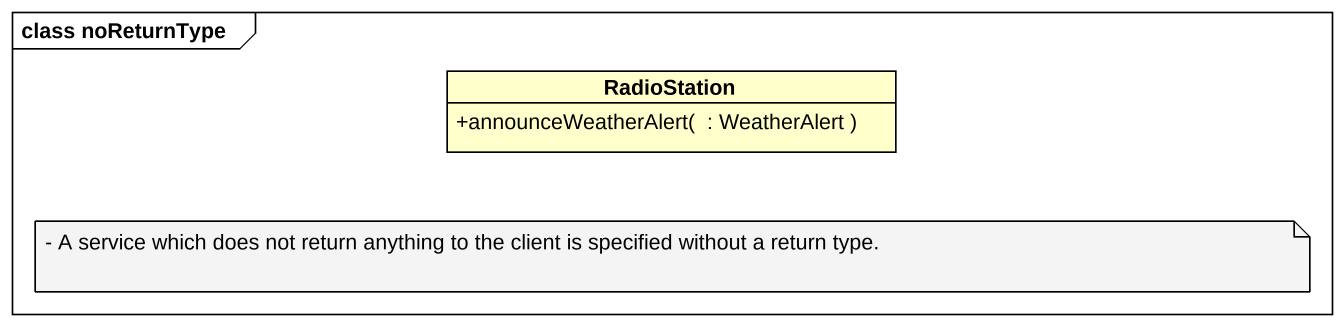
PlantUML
@startuml
mainframe class noReturnType
hide circle
hide empty members
skinparam classAttributeIconSize 0
class RadioStation #FFFFCC {
  +announceWeatherAlert(  : WeatherAlert )
}
note as N1
  - A service which does not return anything to the client is specified without a return type.
end note
@enduml
